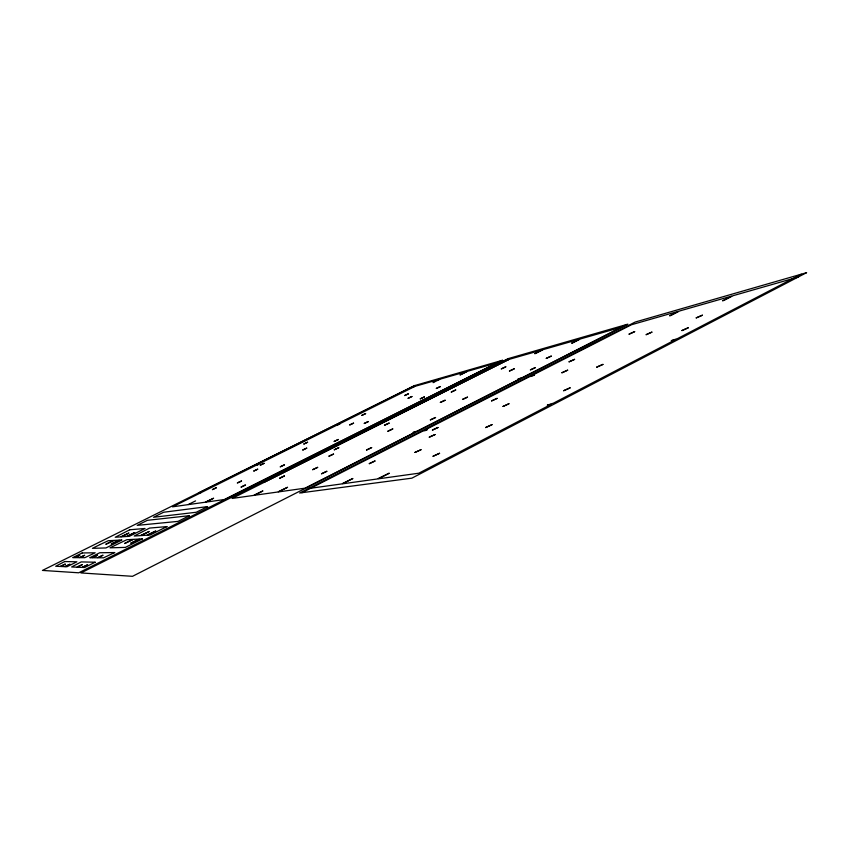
<?xml version="1.0" encoding="UTF-8"?>
<svg xmlns="http://www.w3.org/2000/svg" width="849" height="849" viewBox="0 0 849 849"><rect width="100%" height="100%" fill="white"/><g stroke="black" fill="none" stroke-linecap="round" stroke-linejoin="round"><path stroke-width="1.27" d="M241.116 487.039L245.52 484.949L241.212 487.05M241.498 481.022L237.306 482.985L241.509 481.001M216.346 487.74L212.356 489.65L216.346 487.708M334.283 449.758L338.91 447.614L334.315 449.79M408.475 393.819L404.623 395.549L408.475 393.766M264.113 463.352L260.197 465.188L264.124 463.299M257.682 469.179L253.649 471.089L257.693 469.21M801.307 274.206L677.81 338.454L671.251 340.714L675.549 339.621L553.484 403.137L547.265 405.185L551.075 404.389L418.79 473.211L378.325 478.836L389.288 473.18L377.296 478.974L342.55 483.813L352.908 478.496L341.659 483.93L308.357 488.568M301.957 492.696L422.813 431.101L425.413 430.56L427.482 429.509L424.871 430.05L529.606 376.669L532.588 375.916L534.541 374.918L531.548 375.683L631.465 324.753L678.277 311.36L669.617 315.807L670.954 315.425L679.625 310.978L731.615 296.11L722.541 300.79L724.048 300.355L733.133 295.675L798.113 277.082M626.668 324.509L522.751 377.391L517.954 379.1L520.83 378.367L417.559 430.931L413.017 432.491L415.522 431.961L305.099 488.164L278.387 491.921L287.578 487.273L277.708 492.017L254.169 495.328L262.925 490.924L253.554 495.423L232.127 498.437L508.933 359.424L542.246 349.884L534.7 353.683L535.645 353.417L543.19 349.608L579.474 339.218L571.621 343.187L572.661 342.89L580.525 338.91L622.561 326.865M501.579 360.538L224.444 499.52L205.745 502.152L213.608 498.225L205.256 502.215L188.489 504.582M507.989 358.692L80.92 572.937L132.508 576.312L627.878 324.159L507.649 358.787M414.97 385.488L198.507 492.982L201.16 492.537M410.576 387.611L414.768 386.412M439.676 379.28L415.023 386.337L172.517 506.832L188.043 504.646L195.578 500.889M497.801 362.619L467.608 371.268L460.71 374.717L459.956 374.929L466.844 371.491L440.376 379.079L433.032 382.591L433.722 382.39M502.979 361.133L508.593 359.53L265.079 481.808L261.45 482.412M338.231 424.489L339.812 424.097L336.756 425.232M257.502 464.605L258.849 464.318L255.952 465.379M284.415 475.907L279.767 478.157L284.415 475.907M414.959 452.432L420.998 449.705L414.959 452.432M702.399 315.202L696.212 317.887L702.399 315.202M551.256 356.113L546.278 358.352L551.256 356.113M688.306 327.746L681.949 330.569L688.306 327.746M535.401 367.564L530.349 369.909L535.39 367.596M392.737 428.947L387.897 431.218L392.737 428.947M389.118 423.099L384.523 425.211L389.118 423.099M374.971 460.996L369.304 463.65L374.971 460.996M508.944 403.742L503.033 406.448L508.944 403.742M371.639 447.593L366.535 450.012L371.639 447.593M514.239 368.827L509.453 371.024L514.239 368.827M651.894 332.118L646.015 334.729L651.883 332.15M492.017 424.649L485.66 427.546L492.017 424.649M497.121 398.383L491.582 400.908L497.121 398.383M505.781 366.842L501.207 368.944L505.771 366.821M368.317 421.56L364.125 423.492L368.307 421.582M634.659 331.651L629.109 334.135L634.659 331.651M361.833 415.384L365.707 413.58L361.918 415.31M353.577 423.142L349.576 424.988L353.545 423.131M602.939 364.401L596.762 367.108L602.939 364.401M326.812 471.301L321.569 473.763L326.812 471.301M333.551 454.056L328.786 456.274L333.54 454.088M467.491 397.13L462.503 399.423L467.47 397.162M439.57 453.292L433.086 456.253L439.57 453.292M338.284 439.485L334.028 441.512L338.273 439.506M317.653 467.364L312.687 469.667L317.653 467.364M435.049 434.55L429.297 437.15L435.049 434.55M570.104 387.855L563.672 390.699L570.104 387.855M437.978 427.503L432.449 430.061L437.978 427.503M455.68 390.009L451.159 392.1L455.68 389.988M435.548 417.517L430.369 419.884L435.548 417.517M445.099 400.25L440.366 402.394L445.099 400.25M574.582 359.36L569.085 361.823L574.582 359.36M567.652 370.175L561.932 372.764L567.652 370.175M306.722 448.134L302.626 450.076L306.712 448.123M307.593 442.244L303.687 444.091L307.582 442.233M440.366 386.55L436.216 388.481L440.366 386.539M284.447 464.827L280.17 466.865L284.447 464.806M424.32 396.95L420.106 398.924L424.32 396.929M411.924 396.536L407.923 398.404L411.903 396.504M806.55 272.688L411.892 478.157L299.633 493.004L635.19 322.047L806.55 272.688M95.141 562.218L84.56 567.525L82.395 567.429L87.649 564.797L81.833 567.408L77.174 567.196L82.332 564.617L76.643 567.174L71.645 566.962L81.207 561.911L95.141 562.218M114.657 552.561L103.557 557.814L97.9 557.782L103.047 555.204L97.327 557.772L92.467 557.751L97.518 555.225L91.915 557.74L89.792 557.729L99.789 552.741L114.657 552.561M142.388 538.882L125.397 547.393L109.999 547.828L126.798 539.72L132.826 539.391L124.591 543.519L133.473 539.359L139.098 539.062L130.714 543.264L139.767 539.019L142.388 538.882M166.913 526.592L150.135 534.997L147.461 535.167L155.802 530.996L146.781 535.21L141.019 535.581L149.212 531.485L140.361 535.623L134.195 536.027L149.562 528.078L166.913 526.592M189.423 515.683L178.025 521.392L137.22 525.372L147.408 520.31L189.423 515.683M207.538 506.609L196.246 512.265L153.52 517.274L163.634 512.244L207.538 506.609M502.438 360.294L78.724 572.799L42.45 570.422L414.715 385.563L502.438 360.294M64.715 561.539L55.694 566.262L60.067 566.453L65.373 564.065L60.534 566.474L64.598 566.654L70.011 564.214L65.086 566.676L66.965 566.75L76.877 561.805L64.715 561.539M82.162 552.954L72.77 557.623L74.627 557.634L79.859 555.278L75.115 557.634L79.36 557.666L84.698 555.267L79.87 557.666L84.794 557.697L95.162 552.795L82.162 552.954M100.086 544.538L92.445 548.337L105.976 547.945L121.948 539.985L119.656 540.102L111.166 544.071L119.072 540.134L114.127 540.399L105.796 544.294L113.554 540.431L108.248 540.717L100.086 544.538M129.77 529.776L115.231 537.247L120.664 536.897L128.963 533.013L121.237 536.855L126.299 536.536L134.758 532.578L126.894 536.494L129.239 536.345L145.03 528.471L129.77 529.776"/></g></svg>
